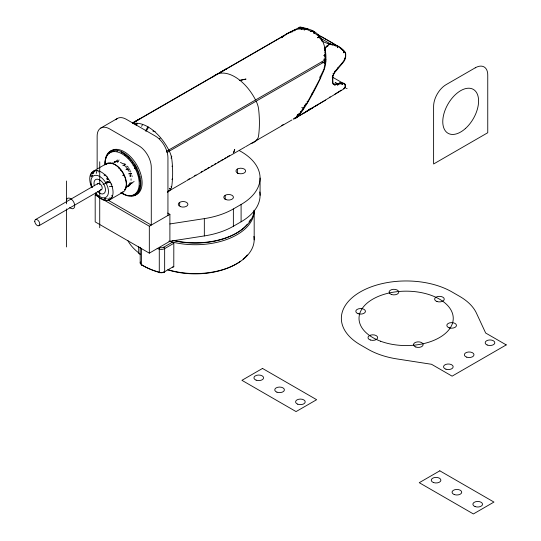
<?xml version="1.0" encoding="UTF-8"?>
<svg xmlns="http://www.w3.org/2000/svg" width="541" height="541" viewBox="0 0 541 541"><rect width="100%" height="100%" fill="white"/><g stroke="black" fill="none" stroke-linecap="round" stroke-linejoin="round"><path stroke-width="0.81" d="M66.415 246.953L66.415 208.914M66.415 203.842L66.415 181.019M99.727 227.72L99.727 190.527M99.727 184.609L99.727 161.786M131.044 182.865L130.212 183.156L130.192 184.535M140.207 247.278L140.207 263.061M140.2 181.465L140.329 186.611M131.05 180.288L131.057 178.828M299.721 113.536L305.902 104.061L305.53 104.474L306.362 103.338L306.767 103.574L320.096 78.573L320.258 76.748L324.302 68.504L325.317 60.457L325.141 50.658L324.701 49.346L325.195 48.818M105.157 164.471L105.279 160.778M343.765 51.05L343.724 52.761L344.475 51.848L343.413 50.685L343.724 52.761L343.494 50.624L342.122 49.738M138.537 191.189L138.76 189.181L139.619 189.884L139.632 185.644M303.17 109.681A208.982 170.327 -65.9 0 0 321.023 76.95L323.16 72.122A27.503 22.418 -65.9 0 0 325.905 61.032L325.925 59.415L166.33 151.379M131.842 183.717L131.869 183.095M332.357 77.059L332.627 82.665M126.1 166.614L124.295 165.546L124.362 164.626M110.986 198.696L111.02 198.216M298.334 115.084L298.409 114.307L298.321 115.064L300.228 113.211L300.769 111.703L301.134 111.906M343.576 88.656L345.138 87.331L345.151 85.126L344.313 83.821M301.56 28.957L305.239 29.471L305.908 28.984L304.191 29.938L305.908 28.984L310.27 30.972L311.711 31.31L312.448 30.857L310.683 31.324L312.448 30.857A21.87 17.637 -44.5 0 1 314.443 32.007L313.259 32.778L314.267 32.785L319.332 36.741L319.217 37.545L321.543 40.142M337.604 68.213C341.276 63.595 347.153 59.239 345.178 52.497L344.475 51.848M134.466 194.943L134.547 194.51L135.216 194.868M296.617 117.187L296.833 116.044L296.617 117.187L297.739 115.564M311.521 94.763L312.299 93.289M137.712 192.393L137.928 191.406M135.27 194.496L135.378 193.989L136.102 194.293M133.613 195.342L133.708 194.943L134.418 195.247M314.267 32.785L314.443 32.041A16.142 1.914 34.8 0 1 312.461 30.905M338.078 67.645L334.865 71.703L335.021 71.081L332.519 76.125L332.451 75.436M105.738 158.452L106.841 155.45M96.264 173.404L96.913 170.922L97.644 170.395M134.986 124.599L135.209 123.774M136.082 193.928L136.231 193.414M90.388 176.19L90.678 175.21M112.149 163.7L112.42 162.821M121.576 152.447L121.718 151.974L121.143 152.86L121.576 152.447L125.803 154.76M142.567 124.572L141.607 126.371M105.441 159.778L105.786 158.716M132.876 195.362L131.612 195.883M125.796 188.511L125.674 188.856M90.78 174.79L90.996 174.222M125.269 189.201L124.396 189.708L125.485 188.633M136.893 193.299L137.096 192.785M107.077 155.443L107.571 154.28M303.657 107.551L303.332 108.308L301.75 107.334M94.262 171.341L93.343 173.363L93.674 171.95L94.851 170.753M125.106 194.564L123.071 193.827M324.864 49.17L325.851 47.101L329.76 44.206L331.214 44.348A67.977 36.031 -63.8 0 1 345.124 52.112A5.877 3.118 -63.8 0 1 345.726 54.343L345.713 56.25A5.89 3.124 -63.8 0 1 343.339 62.256L335.217 71.939A5.89 3.124 -63.8 0 0 332.843 77.999M324.505 50.644L325.851 47.101L324.837 47.858L325.148 49.312M91.497 173.343L91.794 172.775M307.092 101.843L307.444 101.16M112.717 163.68L112.974 163.22M109.823 152.291L109.458 152.947L110.134 151.656L109.525 152.19M107.152 183.257L107.97 181.81L110.181 182.445L106.3 181.79M292.187 31.987L292.938 30.715L300.045 27.05L301.756 27.341A67.977 42.225 -55.9 0 1 308.695 29.437M294.696 30.871L295.467 29.559L292.938 30.715A46.12 37.593 -65.9 0 0 284.302 35.395L132.606 122.956M108.707 153.475L109.086 152.833M171.017 158.175L171.808 156.457L171.281 156.146M145.806 130.482C148.822 124.146 149.492 127.412 145.86 131.355M110.635 151.825L110.256 152.44L110.959 151.182L110.29 151.669M107.984 154.009L108.362 153.414M117.005 151.473L117.627 150.499L117.018 150.75M91.936 172.897L92.396 172.166M300.336 112.372L300.769 111.703M112.751 150.418L112.021 151.521L113.684 150.756M111.534 151.399L111.128 151.98L111.926 150.702L111.209 151.223M113.881 162.489L114.381 161.759M126.858 187.145L125.735 187.26M114.286 162.503L115.206 161.272M295.075 118.378L345.212 88.102A5.87 3.111 -63.8 0 0 345.476 86.222M117.525 162.456L118.486 161.245M118.709 160.413L119.081 159.987M120.907 193.225L121.394 192.677M342.007 82.841L340.837 82.665L342.149 84.558L343.616 83.26L345.151 85.126M171.855 179.402L172.302 178.949M116.964 160.373L117.37 159.96M337.611 84.193L337.726 85.235L338.003 83.794L338.47 84.268L340.167 83.361L340.688 83.767L342.013 83.253L342.149 84.558M281.286 37.789L281.827 37.282L282.402 37.627M324.174 63.615L324.877 62.966L321.888 62.168M116.092 161.773L116.728 161.204L117.451 161.597M95.284 170.963L95.94 170.381M114.618 151.061L115.105 150.635M122.55 192.278L122.888 191.642M286.595 34.009L293.114 31.108M324.242 48.447L326.412 46.939M306.355 103.886L306.767 103.574M159.467 138.733L160.19 138.192M115.253 162.28L116.728 161.204M281.388 37.566A27.53 22.438 -65.9 0 1 282.99 36.254L284.296 35.381M298.064 116.43L298.679 115.997M290.957 32.014L291.775 31.392L291.295 31.581M310.378 108.545L308.302 110.438L303.542 113.36M295.298 117.62L295.048 118.553M295.048 118.317L293.459 119.074L312.86 107.869M341.175 90.185L334.92 94.188M328.191 44.173L329.834 44.132M329.381 97.4L330.179 96.893M317.154 105.137L315.491 106.158M135.162 165.154L134.459 165.58L133.066 165.39L135.162 165.154L132.883 163.558M324.816 52.788L325.222 52.545M324.87 54.682L325.29 54.425M324.742 50.895L325.141 50.658M317.668 37.721L319.332 36.741L317.668 37.721L319.217 37.545L318.521 36.375L319.332 36.808M295.663 118.026L294.419 118.722L295.447 118.263M100.802 128.034L117.465 118.418M132.673 123.084L283.011 36.294M93.525 171.125L106.854 163.429M35.496 219.572L97.955 183.507M103.067 184.637L107.97 181.81M39.026 225.692L101.492 189.627M325.865 61.032L166.892 152.542M259.802 191.933A64.778 37.403 0 0 1 241.097 221.79L233.367 226.253A64.778 37.403 0 0 1 204.329 235.93L169.894 241.259L149.323 253.141L95.189 221.884L95.189 194.956L96.602 194.138M128.46 184.833L134.134 181.553M109.262 200.082L122.591 192.386M168.312 190.966L169.773 190.121M187.998 179.598L189.458 178.753M194.564 175.811L196.018 174.966M201.124 172.018L202.584 171.179M204.769 169.915L206.229 169.069M207.69 168.231L209.144 167.385M211.335 166.128L212.789 165.282M214.25 164.444L215.71 163.598M217.895 162.334L219.355 161.495M220.816 160.65L223 159.392M224.461 158.547L225.915 157.708M227.376 156.863L229.567 155.598M256.475 140.065L257.915 139.233M281.726 125.485L283.173 124.653M306.95 110.925L325.668 100.119M167.696 191.683L186.003 181.113M186.679 180.721L244.978 147.064M245.655 146.672L291.998 119.919M101.039 198.337L149.323 226.212L169.894 214.331L169.894 241.259M159.791 272.569A1.177 0.419 -74.4 0 1 159.277 272.218L159.277 249.137A1.177 0.419 -74.4 0 1 159.791 247.568A3.537 2.042 0 0 0 163.822 247.169L172.599 242.104A1.238 0.94 34.2 0 1 173.823 243.349L173.783 266.422L163.822 272.177A3.537 2.042 0 0 1 159.791 272.569A60.66 35.023 0 0 1 142.364 265.273A1.177 0.697 -59 0 1 141.512 264.779A4.713 2.719 0 0 1 140.477 261.986M173.783 243.342L164.653 248.61A4.713 2.719 0 0 1 159.277 249.137A61.836 35.699 0 0 1 157.167 248.522M169.894 223.947L204.329 218.625A64.778 37.403 0 0 0 233.367 208.941L241.097 204.478A64.778 37.403 0 0 0 239.393 150.641M109.343 163.632L110.208 163.139L111.784 163.49M324.85 58.502L325.324 58.232M324.701 62.438L325.168 62.168M324.877 56.562L325.337 56.298M324.81 60.436L325.317 60.152M298.659 28.071L300.099 27.395L301.77 27.598L303.65 28.517L305.131 28.375L306.233 29.14M126.127 169.353L128.542 169.928L126.127 169.353L127.703 168.488L126.039 167.527M98.665 171.916L99.287 171.578M337.679 84.748L336.827 84.295L334.872 85.086L334.169 84.159L334.581 84.24M133.654 123.794L134.276 123.47M136.893 168.014L134.736 168.278L136.893 168.014L134.547 166.466L135.987 166.574L135.223 166.073M295.129 117.647L295.312 118.432A39.135 16.446 49.1 0 0 297.32 116.937L297.807 116.268L297.374 116.017M104.548 164.883L106.895 163.977M295.203 118.479L294.703 118.695M104.541 198.946L106.05 198.351L104.541 198.946L106.056 200.285M106.192 163.943L108.585 163.274M282.659 36.849L281.827 37.282M282.896 36.24L284.323 35.801M326.534 46.08L327.853 45.572M284.519 35.226L285.966 34.82M286.175 34.252L288.414 33.136M338.68 46.776L343.15 50.604M152.873 131.091L155.186 131.497M344.319 87.885L344.705 87.121L345.138 87.331M300.87 28.044L301.905 27.801M296.813 117.079L295.197 118.066M333.08 83.341L335.237 84.585L343.075 83.253A5.89 3.124 -63.8 0 1 345.476 86.141M127.832 185.969L128.494 185.861L128.542 186.273L127.832 185.969L129.373 185.779M109.39 186.584L111.872 186.307L112.697 186.746M327.21 46.506L327.846 46.445M140.674 180.917L139.632 180.998L139.375 176.995L138.76 176.569L139.916 176.515L139.395 176.224M128.521 173.817L130.192 173.715L130.212 175.041M122.841 165.56L124.295 165.546M324.756 50.705L325.141 50.719M340.6 48.257L341.709 49.529M129.475 183.122L130.212 183.156M323.626 55.412L325.06 55.473M323.606 59.219L325.087 59.334M299.051 28.666L301.148 28.957M122.55 175.284L123.848 175.473L124.322 176.244M337.672 46.797L337.226 46.026L337.726 47.723L337.604 46.337L336.793 45.843L335.69 46.073L333.601 44.815L332.519 45.187L330.098 43.949M304.664 28.362L305.104 28.463M331.728 44.125L332.147 44.227M304.299 105.211L304.941 105.407M334.142 44.727L334.554 44.869M335.062 45.059L335.474 45.207M338.003 83.794L335.197 82.719L338.47 84.268M300.843 28.396L301.979 28.903M105.454 174.973L106.056 175.25M129.38 173.309L130.192 173.715M340.837 82.665L342.013 83.253M107.064 176.86L107.7 177.178M128.488 170.915L129.373 171.375M111.02 183.913L111.845 184.353M171.849 166.128L172.302 166.371M104.048 175.034L105.042 175.575M324.911 60.24L325.317 60.457M344.705 58.198L345.144 58.442M333.986 43.929L320.637 36.274M324.85 56.338L325.337 56.609M324.816 54.391L325.29 54.655M332.992 73.515L333.405 73.752M319.663 77.059L320.211 77.37M123.395 164.058L120.427 162.347M317.499 34.367L338.93 46.736M301.756 27.341L304.826 29.113M320.786 38.33L331.214 44.348M301.919 29.572L300.275 28.342A42.753 7.973 22.3 0 1 300.052 27.05M321.32 40.771L324.444 42.259A42.753 7.973 22.3 0 0 329.753 44.2M332.255 77.005L343.075 83.253M297.692 115.111L298.416 115.537A28.741 23.425 -65.9 0 0 303.163 109.674M167.703 213.066L169.894 214.331M108.119 200.163L151.284 225.076L151.284 167.379A17.67 10.198 60 0 0 138.787 145.739L109.64 128.914A17.67 10.198 60 0 0 97.143 136.122L97.143 168.738M95.189 194.956L99.578 197.492M290.091 32.406L290.612 32.71M130.232 159.365L127.919 157.762L129.346 157.614L124.498 154.78M340.167 83.361L339.288 82.834L340.688 83.767M131.889 161.279L130.361 160.143M126.858 166.08L128.298 167.189M125.093 164.092L125.742 164.505M171.017 186.564L171.551 186.922M340.289 47.906L341.303 48.582M341.648 49.251L342.764 49.995M336.827 84.295L336.421 84.011L337.151 84.714M118.635 167.987L119.358 168.488M313.679 33.055L314.267 33.461M136.224 169.353L137.705 171.362L138.597 175.541M328.171 43.496L328.651 43.882M337.226 46.026L337.604 46.337M132.051 162.077L132.768 162.726M120.17 169.644L120.988 170.429M342.04 49.265L342.805 50.009M130.192 170.902L130.794 171.504M128.515 168.014L129.13 168.63M131.869 175.757L132.423 176.312M129.353 169.455L129.962 170.07M131.03 173.316L131.591 173.891M97.542 195.754L98.212 196.478M333.581 84.22L334.872 85.086M97.63 195.436L97.962 195.876M343.413 50.685L343.724 51.118M95.933 193.543L96.237 194.05M108.525 199.866L107.97 198.696L108.531 200.109M332.823 83.375L333.215 84.24M125.262 179.484L125.465 179.991M91.402 185.766L91.003 183.94M325.08 57.42L325.324 58.536M91.794 186.361L91.936 187.2M324.154 67.551L324.302 68.504M112.636 196.058L112.69 196.464M325.04 61.316L325.168 62.31M111.804 197.566L111.845 197.938M127.662 186.361L127.71 186.767M111.872 195.321L111.899 196.113M332.843 77.999L332.843 81.745M260.072 178.03L260.072 195.342M254.182 211.031L254.182 239.873M241.097 204.478L241.097 221.79M237.384 169.022L237.384 173.35M233.367 208.941L233.367 226.253M225.191 195.294L225.191 199.622M204.329 218.625L204.329 235.93M179.68 202.334L179.68 205.58M167.94 215.46L167.94 157.762A17.67 10.198 60 0 0 155.443 136.122L126.296 119.297A17.67 10.198 60 0 0 115.842 119.791M163.822 272.177A1.177 0.683 60 0 0 164.653 271.69L164.653 248.61A1.177 0.683 60 0 0 163.822 247.169M149.323 226.212L149.323 253.141M141.512 248.292L141.512 264.779A61.836 35.699 0 0 0 159.277 272.218A4.713 2.719 0 0 0 164.653 271.69M138.699 246.473L138.699 252.863A14.134 8.162 0 0 1 140.254 254.385M132.599 123.517A38.384 22.161 60 0 1 168.819 150.127L169.428 151.352A17.184 9.921 60 0 1 171.869 159.467L172.207 162.868A117.296 67.72 60 0 1 171.869 185.482A17.184 9.921 60 0 1 169.428 190.777A38.35 22.14 60 0 1 167.352 192.319M347.119 88.426A21.836 4.247 0.2 0 1 346.382 88.582M294.284 30.215A37.823 30.83 -65.9 0 1 299.119 28.944C309.351 26.583 320.029 33.069 323.308 42.908A37.829 30.83 -65.9 0 1 324.837 47.858M213.959 75.99A38.384 22.161 60 0 1 255.589 100.024M256.204 101.255A17.184 9.921 60 0 1 258.645 109.37L258.977 112.771A117.296 67.72 60 0 1 258.645 135.385A17.184 9.921 60 0 1 256.204 140.68A38.35 22.14 60 0 1 251.078 143.541M212.877 76.984A17.197 9.927 60 0 1 213.343 76.511M325.161 49.305A46.127 37.593 -65.9 0 1 325.912 59.422M335.237 84.579A5.89 3.124 -63.8 0 1 332.843 81.752M105.069 163.639A25.326 14.621 60 0 1 122.679 152.312A25.326 14.621 60 0 1 140.87 183.649A25.326 14.621 60 0 1 122.394 193.489M105.069 164.559A24.142 13.938 60 0 1 121.86 153.759A24.142 13.938 60 0 1 139.206 183.642A24.142 13.938 60 0 1 121.59 193.022M130.3 184.569A13.836 7.993 60 0 1 127.744 186.124M114.53 162.124A13.836 7.993 60 0 1 118.073 161.002M123.828 163.483A13.836 7.993 60 0 1 124.815 164.315M130.618 172.904A13.836 7.993 60 0 1 131.037 174.08M91.368 186.692A16.487 9.522 60 0 1 99.321 171.152A16.487 9.522 60 0 1 112.866 194.618A16.487 9.522 60 0 1 95.439 193.739M112.738 163.727A15.31 8.839 60 0 1 123.409 173.357A15.31 8.839 60 0 1 125.843 187.254M105.312 164.525A16.487 9.522 60 0 1 123.348 173.837A16.487 9.522 60 0 1 120.677 192.921M92.288 187.599A12.375 7.141 60 0 1 97.962 175.656A12.375 7.141 60 0 1 108.376 193.063A12.375 7.141 60 0 1 95.52 193.002M94.337 185.773A8.129 4.693 60 0 1 99.125 179.626A8.129 4.693 60 0 1 105.407 190.824A8.129 4.693 60 0 1 97.488 191.392M97.38 184.21A3.537 2.042 60 0 1 101.559 185.671A3.537 2.042 60 0 1 100.41 189.735M173.823 266.436A1.238 0.94 34.2 0 1 172.599 267.078M142.364 265.273A3.537 2.042 0 0 1 141.431 264.211M254.175 210.199A58.888 34.002 0 0 1 168.873 241.117M250.415 219.632A57.711 33.319 0 0 1 249.016 221.938M247.325 224.184A57.711 33.319 0 0 1 172.62 240.414M127.865 240.644A70.668 40.798 0 0 0 138.699 252.863A1.887 1.231 -52.3 0 0 139.869 253.857M247.325 254.953A57.711 33.319 0 0 1 243.112 259.193M240.617 261.175A57.711 33.319 0 0 1 168.041 269.912M253.918 236.376A58.888 34.002 0 0 1 228.113 267.809A58.888 34.002 0 0 1 167.953 269.695M66.502 202.07A5.89 3.402 60 0 1 70.276 198.432A5.89 3.402 60 0 1 74.726 206.141A5.89 3.402 60 0 1 69.688 207.582M109.228 152.461A25.326 14.621 60 0 1 136.873 165.12A25.326 14.621 60 0 1 134.012 195.389M254.108 210.496A58.888 34.002 0 0 1 174.932 240.711M110.188 198.486L110.181 198.912L109.904 197.763L110.188 198.486M234.706 149.492L233.577 152.745L234.706 149.492M92.085 173.019L91.835 174.053L92.606 172.295L92.085 173.019M136.893 123.774L136.034 125.208L137.549 123.497L136.893 123.774M299.356 113.793L297.692 114.631L299.356 113.793M92.68 175.196L91.409 176.21L92.68 175.196M130.219 175.751L129.732 176.062L131.037 176.15L130.219 175.751M136.697 120.589L133.404 122.597L140.058 118.702L136.697 120.589M223.318 70.601L220.018 72.595L226.679 68.707L223.318 70.601M475.255 67.814L446.109 84.646A17.67 10.198 -60 0 0 433.612 106.279L433.612 163.984L487.752 132.728L487.752 75.03A17.67 10.198 -60 0 0 475.255 67.814M262.507 368.441L241.928 380.323L296.062 411.579L316.641 399.698L262.507 368.441M506.241 344.901L452.107 376.157L431.529 364.282L397.101 358.953A64.778 37.403 0 0 1 368.056 349.276L360.326 344.813A64.778 37.403 0 0 1 360.326 291.917A64.778 37.403 0 0 1 451.938 291.917L459.674 296.38A64.778 37.403 0 0 1 476.438 313.144L485.662 333.026L506.241 344.901M439.819 470.819L419.248 482.694L473.382 513.95L493.953 502.068L439.819 470.819M242.639 79.743L239.311 80.541L246.033 79.067L242.639 79.743M107.639 179.057L106.618 178.794L108.525 179.578L107.639 179.057M170.226 189.025L169.347 188.309L170.226 189.025M475.072 506.572A4.828 2.786 0 0 0 482.538 504.388A4.828 2.786 0 0 0 475.532 501.75A4.828 2.786 0 0 0 475.072 506.572M454.251 494.548A4.828 2.786 0 0 0 461.716 492.364A4.828 2.786 0 0 0 454.711 489.727A4.828 2.786 0 0 0 454.251 494.548M433.436 482.525A4.828 2.786 0 0 0 440.895 480.347A4.828 2.786 0 0 0 433.889 477.703A4.828 2.786 0 0 0 433.436 482.525M380.661 341.249A47.114 27.199 0 0 0 453.196 319.657A47.114 27.199 0 0 0 384.55 294.189A47.114 27.199 0 0 0 380.661 341.249M34.793 221.661A3.537 2.042 60 0 0 38.837 225.78A3.537 2.042 60 0 0 38.154 220.451A3.537 2.042 60 0 0 34.793 221.661M238.155 173.33A4.828 2.786 0 0 0 245.621 171.145A4.828 2.786 0 0 0 238.615 168.508A4.828 2.786 0 0 0 238.155 173.33M225.962 199.602A4.828 2.786 0 0 0 233.428 197.418A4.828 2.786 0 0 0 226.422 194.78A4.828 2.786 0 0 0 225.962 199.602M180.457 206.642A4.828 2.786 0 0 0 187.916 204.457A4.828 2.786 0 0 0 180.917 201.82A4.828 2.786 0 0 0 180.457 206.642M487.164 344.996A4.828 2.786 0 0 0 494.799 343.028A4.828 2.786 0 0 0 488.029 340.194A4.828 2.786 0 0 0 487.164 344.996M466.761 357.175A4.828 2.786 0 0 0 474.004 354.761A4.828 2.786 0 0 0 466.761 352.347A4.828 2.786 0 0 0 466.761 357.175M445.94 369.199A4.828 2.786 0 0 0 453.182 366.784A4.828 2.786 0 0 0 445.94 364.37A4.828 2.786 0 0 0 445.94 369.199M449.152 327.792A4.828 2.786 0 0 0 456.469 325.452A4.828 2.786 0 0 0 449.307 322.963A4.828 2.786 0 0 0 449.152 327.792M415.84 347.024A4.828 2.786 0 0 0 423.157 344.691A4.828 2.786 0 0 0 415.988 342.196A4.828 2.786 0 0 0 415.84 347.024M370.328 339.985A4.828 2.786 0 0 0 377.652 337.652A4.828 2.786 0 0 0 370.484 335.156A4.828 2.786 0 0 0 370.328 339.985M436.959 301.52A4.828 2.786 0 0 0 444.276 299.18A4.828 2.786 0 0 0 437.108 296.691A4.828 2.786 0 0 0 436.959 301.52M391.447 294.48A4.828 2.786 0 0 0 398.771 292.14A4.828 2.786 0 0 0 391.603 289.651A4.828 2.786 0 0 0 391.447 294.48M358.135 313.712A4.828 2.786 0 0 0 365.452 311.373A4.828 2.786 0 0 0 358.291 308.884A4.828 2.786 0 0 0 358.135 313.712M465.314 128.63A25.326 14.621 -60 0 0 473.341 89.4A25.326 14.621 -60 0 0 443.383 115.963A25.326 14.621 -60 0 0 465.314 128.63M297.76 404.195A4.828 2.786 0 0 0 305.219 402.017A4.828 2.786 0 0 0 298.219 399.373A4.828 2.786 0 0 0 297.76 404.195M276.938 392.178A4.828 2.786 0 0 0 284.397 389.993A4.828 2.786 0 0 0 277.398 387.356A4.828 2.786 0 0 0 276.938 392.178M256.116 380.154A4.828 2.786 0 0 0 263.582 377.976A4.828 2.786 0 0 0 256.576 375.332A4.828 2.786 0 0 0 256.116 380.154"/></g></svg>
